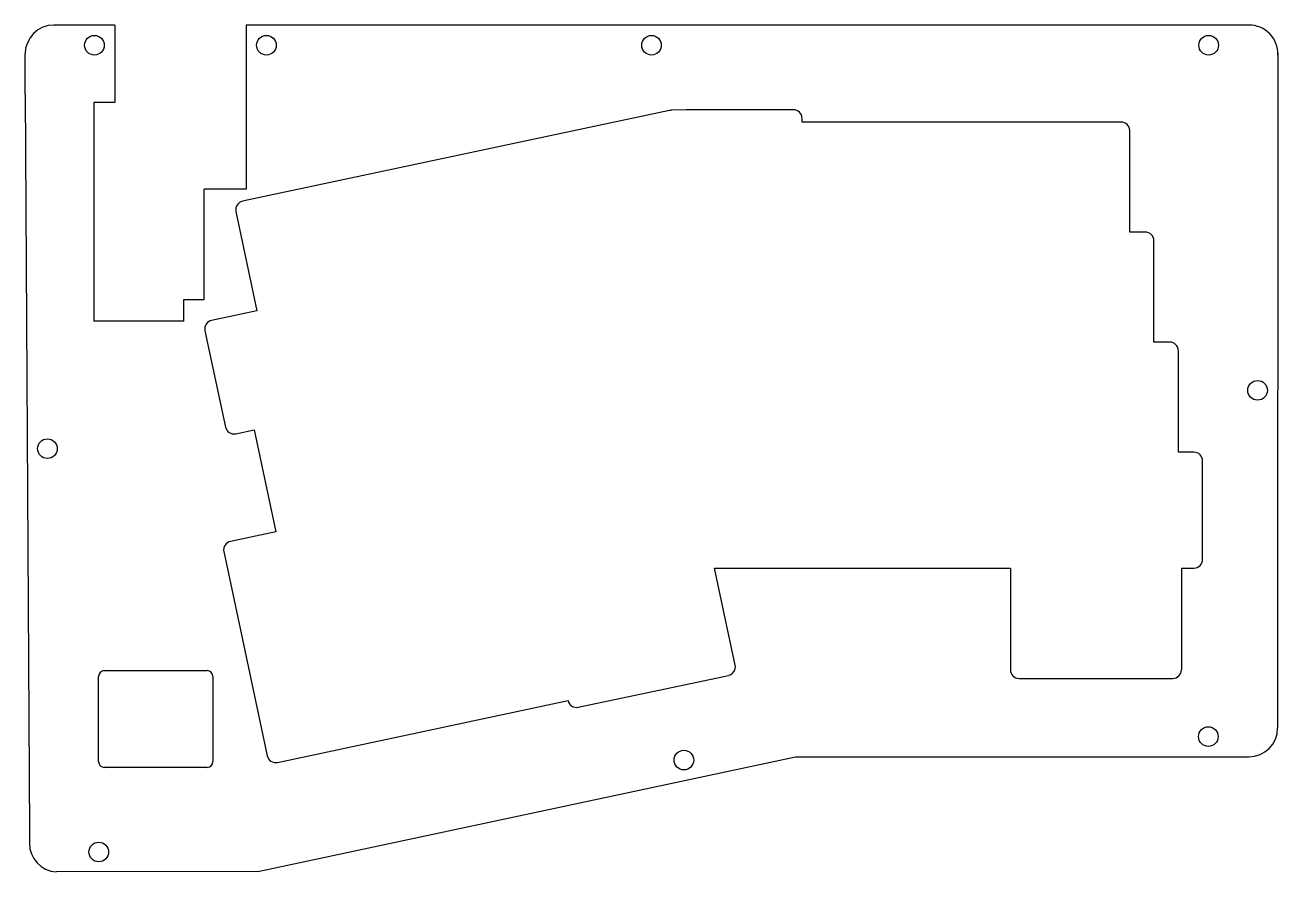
# Model space of a CAD drawing. Header units: inches. Extents: x 18 to 235, y 8 to 154.
import ezdxf

# ---------------------------------------------------------------- set-up
doc = ezdxf.new("R2010")
doc.units = ezdxf.units.IN
doc.header["$MEASUREMENT"] = 0

msp = doc.modelspace()

# ---------------------------------------------------------------- linework, layer by layer
for p, q in [((33.54, 154.26), (22.98, 154.26)), ((33.54, 154.26), (33.54, 140.84)), ((56.26, 154.26), (56.26, 125.84)), ((229.88, 154.26), (56.26, 154.26)), ((17.98, 142.26), (17.98, 149.26)), ((234.88, 149.4), (234.83, 32.59)), ((17.98, 142.26), (18.73, 14.61)), ((33.54, 140.84), (29.87, 140.84)), ((29.87, 140.84), (29.87, 103)), ((56.26, 125.84), (48.98, 125.84)), ((48.98, 106.77), (48.98, 125.84)), ((45.48, 103), (45.48, 106.77)), ((45.48, 106.77), (48.98, 106.77)), ((45.48, 103), (29.87, 103)), ((30.7, 26.75), (30.7, 41.5)), ((31.7, 42.5), (49.5, 42.5)), ((50.5, 41.5), (50.5, 26.75)), ((58.26, 7.76), (151.37, 27.59)), ((151.37, 27.59), (229.83, 27.59)), ((49.5, 25.75), (31.7, 25.75)), ((18.73, 14.61), (18.73, 12.64)), ((58.26, 7.76), (23.36, 7.66))]:
    msp.add_line(p, q)
at = {"color": 7, "linetype": 'Continuous', "lineweight": 25}
for p, q in [((129.57, 139.47), (55.63, 123.75)), ((132.41, 139.61), (129.82, 139.5)), ((151, 139.61), (132.47, 139.61)), ((152.5, 137.47), (152.5, 138.11)), ((207.73, 137.47), (152.5, 137.47)), ((209.23, 118.42), (209.23, 135.97)), ((54.47, 121.97), (58.12, 104.8)), ((211.9, 118.42), (209.23, 118.42)), ((213.4, 99.37), (213.4, 116.92)), ((58.12, 104.8), (50.28, 103.13)), ((49.12, 101.35), (52.67, 84.67)), ((216.16, 99.37), (213.4, 99.37)), ((217.66, 80.32), (217.66, 97.87)), ((54.45, 83.51), (57.64, 84.19)), ((57.64, 84.19), (61.39, 66.55)), ((220.34, 80.32), (217.66, 80.32)), ((221.84, 61.76), (221.84, 78.82)), ((61.39, 66.55), (53.54, 64.88)), ((52.38, 63.1), (59.89, 27.77)), ((137.35, 60.26), (188.56, 60.26)), ((140.92, 43.47), (137.35, 60.26)), ((188.56, 60.26), (188.56, 42.66)), ((218.16, 60.26), (218.16, 42.66)), ((218.16, 60.26), (220.34, 60.26)), ((113.76, 36.16), (139.76, 41.69)), ((190.06, 41.16), (216.66, 41.16))]:
    msp.add_line(p, q, dxfattribs=at)
at = {"linetype": 'Continuous', "lineweight": 25}
msp.add_line((61.67, 26.62), (111.99, 37.31), dxfattribs=at)
for centre in [(29.98, 150.76), (59.76, 150.76), (126.43, 150.76), (222.88, 150.76), (231.36, 91.02), (21.85, 80.93), (222.83, 31.09), (132.03, 27.02), (30.73, 11.11)]:
    msp.add_circle(centre, 1.7)
for centre, radius, start, end in [((22.98, 149.26), 5, 90, 180), ((229.88, 149.26), 5, 358.2687, 90), ((31.7, 41.5), 1, 90, 180), ((49.5, 41.5), 1, 0, 90), ((229.83, 32.59), 5, 270, 359.9746), ((31.7, 26.75), 1, 180, 270), ((49.5, 26.75), 1, 270, 0), ((23.73, 12.64), 5, 180, 265.7982)]:
    msp.add_arc(centre, radius, start, end)
at = {"color": 7, "linetype": 'Continuous', "lineweight": 25}
for centre, start, end in [((129.88, 138), 92.2937, 102), ((132.47, 138.11), 90, 92.2937), ((151, 138.11), 0, 90), ((207.73, 135.97), 0, 90), ((55.94, 122.29), 102, 192), ((211.9, 116.92), 0, 90), ((50.59, 101.67), 102, 192), ((216.16, 97.87), 0, 90), ((54.14, 84.98), 192, 282), ((220.34, 78.82), 0, 90), ((53.85, 63.41), 102, 192), ((220.34, 61.76), 270, 0), ((139.45, 43.16), 282, 12), ((190.06, 42.66), 180, 270), ((216.66, 42.66), 270, 0), ((113.45, 37.63), 192.1532, 282), ((61.36, 28.09), 192, 282)]:
    msp.add_arc(centre, 1.5, start, end, dxfattribs=at)

doc.saveas('drawing.dxf')
